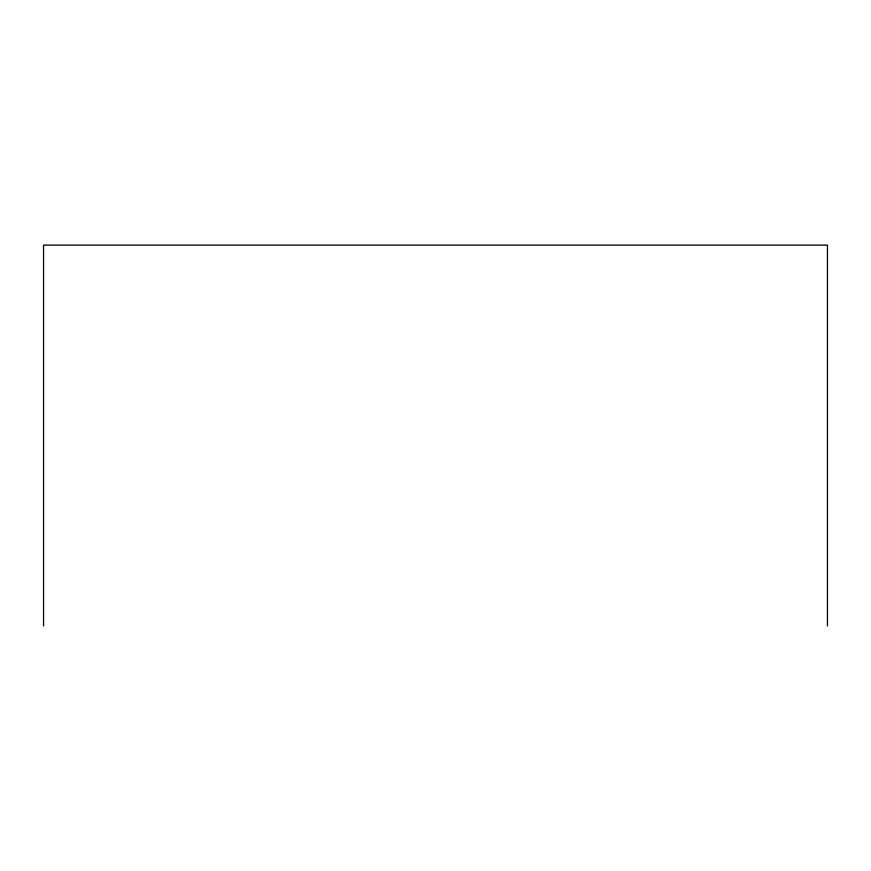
<?xml version="1.0" encoding="UTF-8"?>
<svg xmlns="http://www.w3.org/2000/svg" width="871" height="871" viewBox="0 0 871 871"><rect width="100%" height="100%" fill="white"/><g stroke="black" fill="none" stroke-linecap="round" stroke-linejoin="round"><path stroke-width="1.31" d="M827.45 625.89L827.45 245.11L43.55 245.11L43.55 625.89"/></g></svg>
